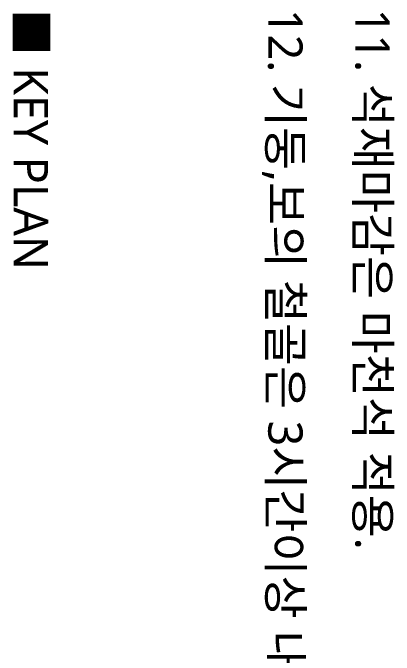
# Model space of a CAD drawing. Header units: millimetres. Extents: x 81033 to 452328, y -17390 to 42241.
# Drawn here: x 388396 to 390397, y -15070 to -11703 of the extents above; entities that cross this region are included whole.
import ezdxf
from ezdxf.enums import TextEntityAlignment as Align

# ---------------------------------------------------------------- set-up
doc = ezdxf.new("R2010")
doc.units = ezdxf.units.MM
doc.header["$LTSCALE"] = 100
doc.header["$MEASUREMENT"] = 0
doc.layers.get('0').update_dxf_attribs({"linetype": 'CONTINUOUS'})
doc.layers.add('ELE6', color=8, linetype='CONTINUOUS')
doc.layers.add('TEXT', color=3, linetype='CONTINUOUS')
doc.styles.add('나눔바른고딕', font='NanumBarunGothic.ttf')

# ---------------------------------------------------------------- blocks, each defined once
blk = doc.blocks.new('NOTE')
at = {"layer": 'TEXT', "style": '나눔바른고딕'}
blk.add_text('11. 석재마감은 마천석 적용.', height=180, dxfattribs=at).set_placement((132, -11969.9), align=Align.MIDDLE_LEFT)
blk = doc.blocks.new('weee')
at = {"layer": 'TEXT', "style": '나눔바른고딕'}
blk.add_text('■ KEY PLAN', height=180, dxfattribs=at).set_placement((-6693, 49845.7), align=Align.MIDDLE_LEFT)

msp = doc.modelspace()

# ---------------------------------------------------------------- block references
at = {"rotation": 270}
msp.add_blockref('weee', (338644.9, -18375), dxfattribs=at)
at = {"layer": 'ELE6', "rotation": 270}
msp.add_blockref('NOTE', (402253.8, -11550), dxfattribs=at)

# ---------------------------------------------------------------- texts
at = {"layer": 'TEXT', "style": '나눔바른고딕'}
msp.add_text('12. 기둥,보의 철골은 3시간이상 내화성능 확보할것.', height=180, rotation=270, dxfattribs=at).set_placement((389826.3, -11683.1), align=Align.MIDDLE_LEFT)

doc.saveas('drawing.dxf')
